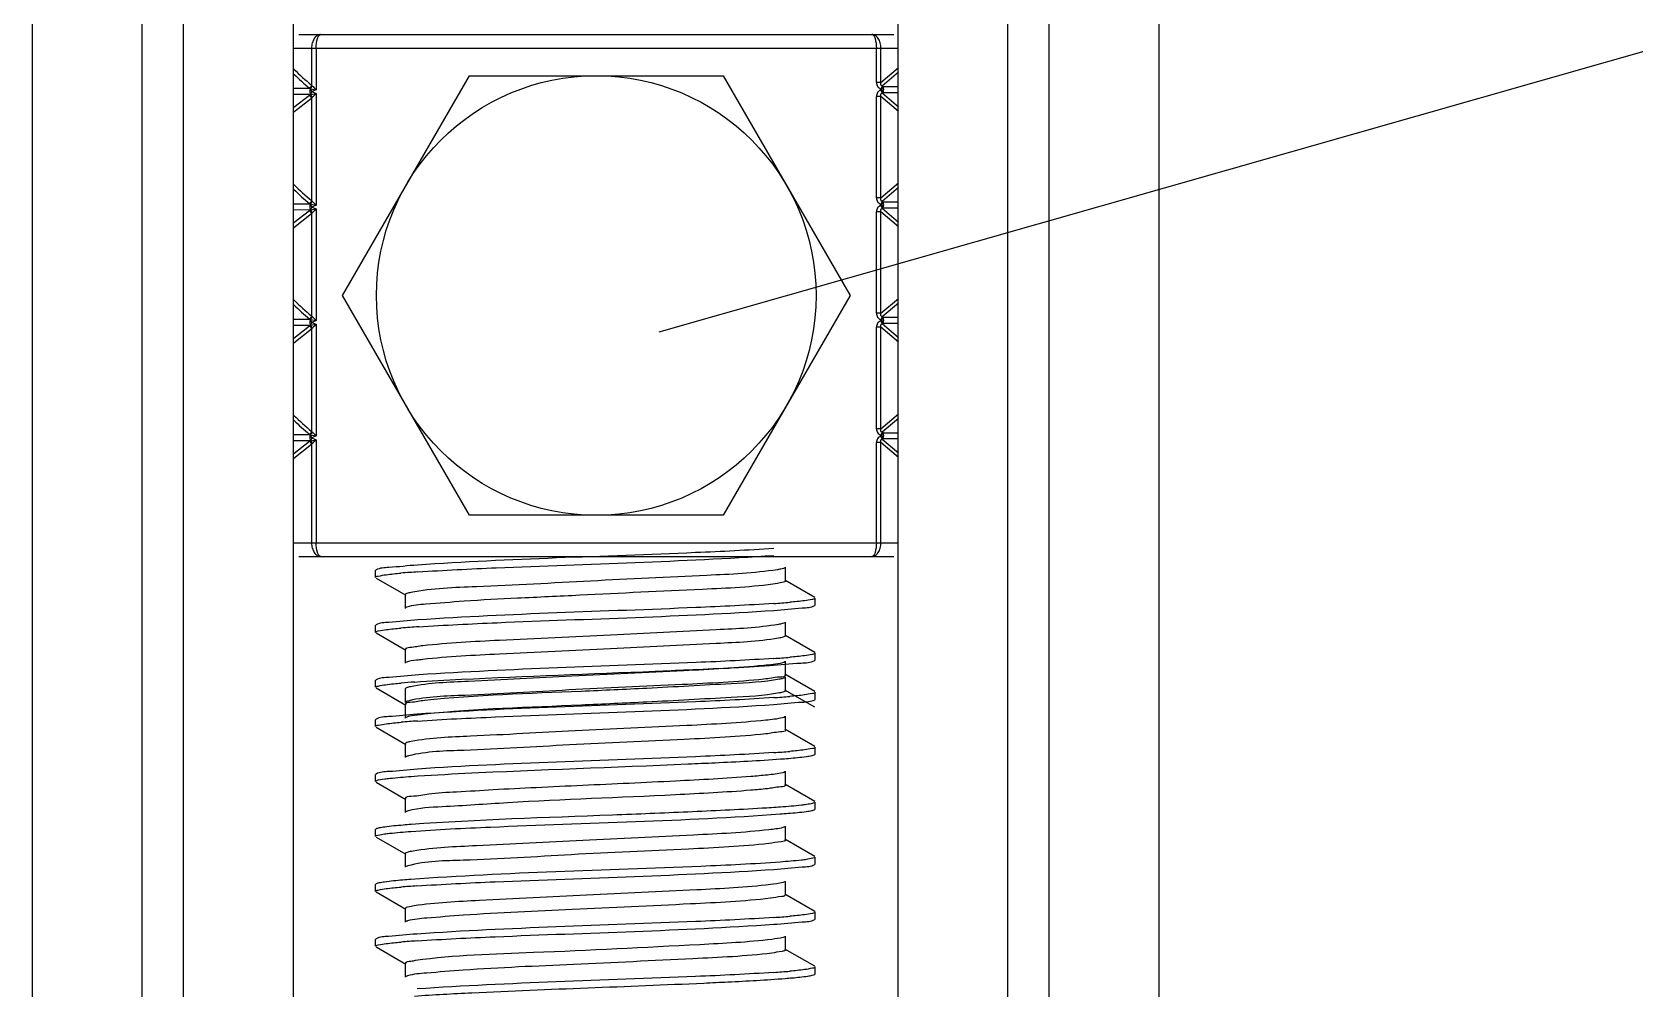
# Model space of a CAD drawing. Extents: x 27938 to 650306, y -92720 to 1524912.
# Drawn here: x 300565 to 301259, y 807472 to 807887 of the extents above; entities that cross this region are included whole.
import ezdxf

# ---------------------------------------------------------------- set-up
doc = ezdxf.new("R2010")
doc.units = 0
doc.header["$LTSCALE"] = 1000
doc.header["$MEASUREMENT"] = 0
doc.styles.get("Standard").update_dxf_attribs({"font": 'gbenor.shx', "bigfont": 'gbcbig.shx'})
doc.dimstyles.get("Standard").update_dxf_attribs({"dimtxt": 0.18, "dimasz": 0.18, "dimexe": 0.18, "dimexo": 0.0625, "dimgap": 0.09, "dimtad": 0, "dimtih": 1, "dimtoh": 1, "dimdec": 4, "dimzin": 0, "dimdsep": 46, "dimtxsty": 'Standard', "dimcen": 0.09, "dimadec": 0, "dimazin": 0, "dimtfac": 1, "dimtdec": 4, "dimtofl": 0, "dimtmove": 0, "dimatfit": 3, "dimfxl": 1, "dimtolj": 1, "dimtzin": 0, "dimarcsym": 0})

msp = doc.modelspace()

# ---------------------------------------------------------------- linework, layer by layer
at = {"linetype": 'Continuous'}
for p, q in [((300564.69, 810344.87), (300564.69, 805603.84)), ((300612.32, 810344.87), (300612.32, 805603.84)), ((300630.18, 810344.87), (300630.18, 805603.84)), ((300677.8, 810344.87), (300677.8, 805603.84)), ((300939.75, 810344.87), (300939.75, 805603.84)), ((300987.37, 810344.87), (300987.37, 805603.84)), ((301005.23, 810344.87), (301005.23, 805603.84)), ((301052.86, 810344.87), (301052.86, 805603.84)), ((300680.27, 807885.53), (300938.04, 807885.53)), ((300678.18, 807879.57), (300940.12, 807879.57)), ((300685.81, 807879.57), (300685.81, 807863.57)), ((300687.79, 807879.57), (300687.79, 807861.61)), ((300930.52, 807864.73), (300930.52, 807879.57)), ((300932.5, 807864.73), (300932.5, 807879.57)), ((300932.5, 807864.73), (300940.12, 807871.2)), ((300685.97, 807863.38), (300685.81, 807863.57)), ((300699.17, 807772.42), (300754.16, 807867.67)), ((300754.16, 807867.67), (300864.15, 807867.67)), ((300864.15, 807867.67), (300919.14, 807772.42)), ((300932.5, 807864.73), (300930.52, 807864.73)), ((300940.12, 807869.18), (300933.05, 807863.18)), ((300685.18, 807862.08), (300678.18, 807862.08)), ((300685.14, 807859.47), (300678.18, 807859.49)), ((300678.18, 807854), (300684.89, 807859.3)), ((300678.18, 807851.96), (300685.81, 807857.99)), ((300685.14, 807859.47), (300685.3, 807859.51)), ((300685.3, 807862.05), (300685.18, 807862.08)), ((300685.3, 807859.51), (300685.34, 807859.53)), ((300685.34, 807862.03), (300687.79, 807861.61)), ((300685.89, 807860.78), (300685.34, 807859.53)), ((300685.34, 807859.53), (300687.79, 807859.95)), ((300685.81, 807857.99), (300685.95, 807858.16)), ((300685.81, 807857.99), (300685.81, 807813.57)), ((300687.79, 807861.61), (300685.89, 807860.78)), ((300685.89, 807860.78), (300687.79, 807859.95)), ((300685.95, 807858.16), (300686.03, 807858.23)), ((300686.05, 807863.31), (300685.97, 807863.38)), ((300686.03, 807858.23), (300686.08, 807858.28)), ((300687.79, 807859.95), (300687.79, 807811.61)), ((300932.5, 807858.7), (300930.52, 807858.7)), ((300930.52, 807814.72), (300930.52, 807858.7)), ((300933.05, 807863.18), (300932.45, 807861.91)), ((300932.87, 807861.72), (300932.45, 807861.91)), ((300932.45, 807861.52), (300932.87, 807861.72)), ((300933.05, 807860.25), (300932.45, 807861.52)), ((300932.5, 807814.72), (300932.5, 807858.7)), ((300940.12, 807852.22), (300932.5, 807858.7)), ((300932.87, 807861.72), (300933.47, 807862.98)), ((300932.87, 807861.72), (300933.46, 807860.45)), ((300933.47, 807862.98), (300933.05, 807863.18)), ((300933.05, 807860.25), (300933.46, 807860.45)), ((300933.05, 807860.25), (300940.12, 807854.24)), ((300933.46, 807860.45), (300940.12, 807860.45)), ((300933.47, 807862.98), (300940.12, 807862.98)), ((300932.5, 807814.72), (300940.12, 807821.2)), ((300940.12, 807819.18), (300933.05, 807813.17)), ((300685.18, 807812.07), (300678.18, 807812.07)), ((300685.14, 807809.46), (300678.18, 807809.48)), ((300678.18, 807803.99), (300684.89, 807809.3)), ((300678.18, 807801.95), (300685.81, 807807.99)), ((300685.14, 807809.46), (300685.3, 807809.5)), ((300685.3, 807812.04), (300685.18, 807812.07)), ((300685.3, 807809.5), (300685.34, 807809.52)), ((300685.34, 807812.03), (300687.79, 807811.61)), ((300685.89, 807810.77), (300685.34, 807809.52)), ((300685.34, 807809.52), (300687.79, 807809.94)), ((300685.97, 807813.37), (300685.81, 807813.57)), ((300685.81, 807807.99), (300685.95, 807808.15)), ((300685.81, 807807.99), (300685.81, 807763.56)), ((300687.79, 807811.61), (300685.89, 807810.77)), ((300685.89, 807810.77), (300687.79, 807809.94)), ((300685.95, 807808.15), (300686.03, 807808.22)), ((300686.05, 807813.31), (300685.97, 807813.37)), ((300686.03, 807808.22), (300686.08, 807808.27)), ((300687.79, 807809.94), (300687.79, 807761.6)), ((300932.5, 807814.72), (300930.52, 807814.72)), ((300932.5, 807808.7), (300930.52, 807808.7)), ((300930.52, 807764.71), (300930.52, 807808.7)), ((300933.05, 807813.17), (300932.45, 807811.91)), ((300932.87, 807811.71), (300932.45, 807811.91)), ((300932.45, 807811.51), (300932.87, 807811.71)), ((300933.05, 807810.25), (300932.45, 807811.51)), ((300932.5, 807764.71), (300932.5, 807808.7)), ((300940.12, 807802.22), (300932.5, 807808.7)), ((300932.87, 807811.71), (300933.47, 807812.97)), ((300932.87, 807811.71), (300933.46, 807810.44)), ((300933.47, 807812.97), (300933.05, 807813.17)), ((300933.05, 807810.25), (300933.46, 807810.44)), ((300933.05, 807810.25), (300940.12, 807804.23)), ((300933.46, 807810.44), (300940.12, 807810.44)), ((300933.47, 807812.97), (300940.12, 807812.97)), ((300754.16, 807677.16), (300699.17, 807772.42)), ((300919.14, 807772.42), (300864.15, 807677.16)), ((300932.5, 807764.71), (300940.12, 807771.19)), ((300940.12, 807769.17), (300933.05, 807763.16)), ((300685.18, 807762.07), (300678.18, 807762.07)), ((300685.14, 807759.46), (300678.18, 807759.48)), ((300678.18, 807753.98), (300684.89, 807759.29)), ((300685.14, 807759.46), (300685.3, 807759.49)), ((300685.3, 807762.04), (300685.18, 807762.07)), ((300685.3, 807759.49), (300685.34, 807759.51)), ((300685.34, 807762.02), (300687.79, 807761.6)), ((300685.89, 807760.77), (300685.34, 807759.51)), ((300685.34, 807759.51), (300687.79, 807759.94)), ((300685.97, 807763.37), (300685.81, 807763.56)), ((300687.79, 807761.6), (300685.89, 807760.77)), ((300685.89, 807760.77), (300687.79, 807759.94)), ((300686.05, 807763.3), (300685.97, 807763.37)), ((300687.79, 807759.94), (300687.79, 807711.59)), ((300932.5, 807764.71), (300930.52, 807764.71)), ((300933.05, 807763.16), (300932.45, 807761.9)), ((300932.87, 807761.7), (300932.45, 807761.9)), ((300932.45, 807761.5), (300932.87, 807761.7)), ((300933.05, 807760.24), (300932.45, 807761.5)), ((300932.87, 807761.7), (300933.47, 807762.96)), ((300932.87, 807761.7), (300933.46, 807760.44)), ((300933.47, 807762.96), (300933.05, 807763.16)), ((300933.05, 807760.24), (300933.46, 807760.44)), ((300933.05, 807760.24), (300940.12, 807754.23)), ((300933.46, 807760.44), (300940.12, 807760.44)), ((300933.47, 807762.96), (300940.12, 807762.96)), ((300678.18, 807751.95), (300685.81, 807757.98)), ((300685.81, 807757.98), (300685.95, 807758.15)), ((300685.81, 807757.98), (300685.81, 807713.55)), ((300685.95, 807758.15), (300686.03, 807758.22)), ((300686.03, 807758.22), (300686.08, 807758.26)), ((300932.5, 807758.69), (300930.52, 807758.69)), ((300930.52, 807714.71), (300930.52, 807758.69)), ((300932.5, 807714.71), (300932.5, 807758.69)), ((300940.12, 807752.21), (300932.5, 807758.69)), ((300932.5, 807714.71), (300940.12, 807721.18)), ((300940.12, 807719.16), (300933.05, 807713.16)), ((300685.18, 807712.06), (300678.18, 807712.06)), ((300685.3, 807712.03), (300685.18, 807712.06)), ((300685.34, 807712.01), (300687.79, 807711.59)), ((300685.89, 807710.76), (300685.34, 807709.51)), ((300685.97, 807713.36), (300685.81, 807713.55)), ((300687.79, 807711.59), (300685.89, 807710.76)), ((300685.89, 807710.76), (300687.79, 807709.93)), ((300686.05, 807713.29), (300685.97, 807713.36)), ((300932.5, 807714.71), (300930.52, 807714.71)), ((300933.05, 807713.16), (300932.45, 807711.89)), ((300932.87, 807711.69), (300932.45, 807711.89)), ((300932.45, 807711.5), (300932.87, 807711.69)), ((300933.05, 807710.23), (300932.45, 807711.5)), ((300932.87, 807711.69), (300933.47, 807712.96)), ((300932.87, 807711.69), (300933.46, 807710.43)), ((300933.47, 807712.96), (300933.05, 807713.16)), ((300933.47, 807712.96), (300940.12, 807712.96)), ((300685.14, 807709.45), (300678.18, 807709.47)), ((300678.18, 807703.98), (300684.89, 807709.28)), ((300678.18, 807701.94), (300685.81, 807707.97)), ((300685.14, 807709.45), (300685.3, 807709.49)), ((300685.3, 807709.49), (300685.34, 807709.51)), ((300685.34, 807709.51), (300687.79, 807709.93)), ((300685.81, 807707.97), (300685.95, 807708.14)), ((300685.81, 807707.97), (300685.81, 807665.26)), ((300685.95, 807708.14), (300686.03, 807708.21)), ((300686.03, 807708.21), (300686.08, 807708.25)), ((300687.79, 807709.93), (300687.79, 807665.26)), ((300932.5, 807708.68), (300930.52, 807708.68)), ((300930.52, 807665.26), (300930.52, 807708.68)), ((300932.5, 807665.26), (300932.5, 807708.68)), ((300940.12, 807702.2), (300932.5, 807708.68)), ((300933.05, 807710.23), (300933.46, 807710.43)), ((300933.05, 807710.23), (300940.12, 807704.22)), ((300933.46, 807710.43), (300940.12, 807710.43)), ((300864.15, 807677.16), (300754.16, 807677.16)), ((300678.18, 807665.26), (300940.12, 807665.26)), ((300680.27, 807659.3), (300938.04, 807659.3)), ((300713.75, 807653.49), (300713.52, 807653.22)), ((300713.52, 807650.25), (300713.52, 807653.22)), ((300713.52, 807650.25), (300713.52, 807653.22)), ((300713.75, 807649.99), (300726.67, 807642.51)), ((300903.8, 807641.58), (300890.88, 807649.06)), ((300891.14, 807648.76), (300891.14, 807654.71)), ((300726.41, 807642.81), (300726.41, 807636.85)), ((300904.03, 807638.34), (300904.03, 807641.32)), ((300904.03, 807638.34), (300904.03, 807641.32)), ((300727.09, 807637.34), (300726.67, 807637.15)), ((300903.8, 807638.08), (300904.03, 807638.34)), ((300713.75, 807629.67), (300713.52, 807629.41)), ((300713.52, 807626.44), (300713.52, 807629.41)), ((300713.52, 807626.44), (300713.52, 807629.41)), ((300891.14, 807624.95), (300891.14, 807630.9)), ((300713.75, 807626.17), (300726.67, 807618.69)), ((300903.8, 807617.77), (300890.88, 807625.25)), ((300726.41, 807618.99), (300726.41, 807613.04)), ((300891.14, 807607.95), (300891.14, 807613.91)), ((300903.8, 807614.27), (300904.03, 807614.53)), ((300904.03, 807614.53), (300904.03, 807617.51)), ((300904.03, 807614.53), (300904.03, 807617.51)), ((300903.8, 807600.77), (300890.88, 807608.25)), ((300891.14, 807601.13), (300891.14, 807607.09)), ((300713.75, 807605.86), (300713.52, 807605.6)), ((300713.52, 807602.62), (300713.52, 807605.6)), ((300713.52, 807602.62), (300713.52, 807605.6)), ((300713.75, 807602.36), (300726.67, 807594.88)), ((300726.41, 807602), (300726.41, 807596.05)), ((300903.8, 807593.95), (300890.88, 807601.44)), ((300904.03, 807597.53), (300904.03, 807600.51)), ((300904.03, 807597.53), (300904.03, 807600.51)), ((300726.41, 807595.18), (300726.41, 807589.23)), ((300903.8, 807597.27), (300904.03, 807597.53)), ((300713.75, 807588.87), (300713.52, 807588.6)), ((300713.52, 807585.63), (300713.52, 807588.6)), ((300713.52, 807585.63), (300713.52, 807588.6)), ((300891.14, 807584.14), (300891.14, 807590.09)), ((300713.75, 807585.37), (300726.67, 807577.89)), ((300903.8, 807576.96), (300890.88, 807584.44)), ((300726.41, 807578.19), (300726.41, 807572.23)), ((300903.8, 807573.46), (300904.03, 807573.72)), ((300904.03, 807573.72), (300904.03, 807576.7)), ((300904.03, 807573.72), (300904.03, 807576.7)), ((300713.75, 807565.05), (300713.52, 807564.79)), ((300891.14, 807560.33), (300891.14, 807566.28)), ((300713.52, 807561.82), (300713.52, 807564.79)), ((300713.52, 807561.82), (300713.52, 807564.79)), ((300713.75, 807561.55), (300726.67, 807554.07)), ((300903.8, 807553.15), (300890.88, 807560.63)), ((300726.41, 807554.37), (300726.41, 807548.42)), ((300904.03, 807549.91), (300904.03, 807552.89)), ((300904.03, 807549.91), (300904.03, 807552.89)), ((300903.8, 807549.65), (300904.03, 807549.91)), ((300713.75, 807541.24), (300713.52, 807540.98)), ((300713.52, 807538), (300713.52, 807540.98)), ((300713.52, 807538), (300713.52, 807540.98)), ((300713.75, 807537.74), (300726.67, 807530.26)), ((300891.14, 807536.51), (300891.14, 807542.47)), ((300726.41, 807530.56), (300726.41, 807524.61)), ((300903.8, 807529.33), (300890.88, 807536.82)), ((300903.8, 807525.84), (300904.03, 807526.1)), ((300904.03, 807526.1), (300904.03, 807529.07)), ((300904.03, 807526.1), (300904.03, 807529.07)), ((300713.75, 807517.43), (300713.52, 807517.17)), ((300713.52, 807514.19), (300713.52, 807517.17)), ((300713.52, 807514.19), (300713.52, 807517.17)), ((300891.14, 807512.7), (300891.14, 807518.65)), ((300713.75, 807513.93), (300726.67, 807506.45)), ((300903.8, 807505.52), (300890.88, 807513)), ((300726.41, 807506.75), (300726.41, 807500.8)), ((300904.03, 807502.28), (300904.03, 807505.26)), ((300904.03, 807502.28), (300904.03, 807505.26)), ((300903.8, 807502.02), (300904.03, 807502.28)), ((300713.75, 807493.61), (300713.52, 807493.35)), ((300713.52, 807490.38), (300713.52, 807493.35)), ((300713.52, 807490.38), (300713.52, 807493.35)), ((300713.75, 807490.12), (300726.67, 807482.63)), ((300903.8, 807481.71), (300890.88, 807489.19)), ((300891.14, 807488.89), (300891.14, 807494.84)), ((300726.41, 807482.94), (300726.41, 807476.98)), ((300903.8, 807478.21), (300904.03, 807478.47)), ((300904.03, 807478.47), (300904.03, 807481.45)), ((300904.03, 807478.47), (300904.03, 807481.45))]:
    msp.add_line(p, q, dxfattribs=at)
msp.add_circle((300809.15, 807772.42), 95.25, dxfattribs=at)
for centre, radius, start, end in [((300751.74, 807944.02), 104.01, 224.9882, 230.66338), ((300752.23, 807943.06), 105.17, 225.24107, 230.18722), ((300686.08, 807863.7), 1.85, 230.22372, 240.95845), ((300686.05, 807857.84), 1.86, 119.14418, 128.30251), ((300751.74, 807894.01), 104.01, 224.9882, 230.66338), ((300752.23, 807893.05), 105.17, 225.24107, 230.18722), ((300686.08, 807813.69), 1.85, 230.22372, 240.95845), ((300686.05, 807807.83), 1.86, 119.14418, 128.30251), ((300751.74, 807844.01), 104.01, 224.9882, 230.66338), ((300752.23, 807843.05), 105.17, 225.24107, 230.18722), ((300686.08, 807763.69), 1.85, 230.22372, 240.95845), ((300686.05, 807757.83), 1.86, 119.14418, 128.30251), ((300751.74, 807794), 104.01, 224.9882, 230.66338), ((300752.23, 807793.04), 105.17, 225.24107, 230.18722), ((300686.08, 807713.68), 1.85, 230.22372, 240.95845), ((300686.05, 807707.82), 1.86, 119.14418, 128.30251), ((300759.38, 807237.71), 415.84, 93.78755, 94.80606), ((300858.64, 808048), 409.97, 273.82962, 274.80327), ((300759.78, 807208.76), 420.99, 93.75446, 94.80552), ((300858.72, 808023.23), 409.01, 273.83594, 274.80348), ((300757.51, 807213.4), 392.45, 93.95059, 94.80365), ((300858.68, 808006.69), 409.46, 273.83293, 274.80334), ((300759.05, 807177.24), 411.68, 93.81554, 94.80574), ((300858.64, 807983.49), 410.07, 273.8289, 274.80326), ((300758.75, 807109.49), 407.98, 93.84275, 94.80373), ((300858.79, 807910.1), 408.12, 273.8419, 274.80351), ((300758.84, 807084.54), 409.12, 93.83368, 94.80489), ((300858.69, 807887.6), 409.43, 273.83314, 274.80335)]:
    msp.add_arc(centre, radius, start, end, dxfattribs=at)
for points, knots in [([(300689.7, 807885.53), (300689.2, 807885.53), (300688.08, 807885.16), (300686.83, 807883.8), (300686, 807881.85), (300685.81, 807880.36), (300685.81, 807879.57)], [0, 0, 0, 0, 0.195972, 0.42512, 0.697797, 1, 1, 1, 1]), ([(300687.79, 807879.57), (300687.79, 807881.01), (300688, 807882.95), (300688.77, 807884.97), (300689.42, 807885.53), (300689.7, 807885.53)], [0, 0, 0, 0, 0.657525, 0.871922, 1, 1, 1, 1]), ([(300928.6, 807885.53), (300928.88, 807885.53), (300929.54, 807884.97), (300930.3, 807882.95), (300930.52, 807881.01), (300930.52, 807879.57)], [0, 0, 0, 0, 0.128078, 0.342475, 1, 1, 1, 1]), ([(300932.5, 807879.57), (300932.5, 807880.36), (300932.31, 807881.85), (300931.48, 807883.8), (300930.22, 807885.16), (300929.11, 807885.53), (300928.6, 807885.53)], [0, 0, 0, 0, 0.302203, 0.57488, 0.804028, 1, 1, 1, 1]), ([(300930.52, 807864.73), (300930.52, 807864.13), (300930.92, 807862.92), (300931.91, 807862.17), (300932.45, 807861.91)], [0, 0, 0, 0, 0.499355, 1, 1, 1, 1]), ([(300933.05, 807863.18), (300932.76, 807863.26), (300932.29, 807863.82), (300932.43, 807864.44), (300932.5, 807864.73)], [0, 0, 0, 0, 0.502447, 1, 1, 1, 1]), ([(300685.32, 807862.07), (300685.23, 807861.89), (300684.96, 807861.06), (300685.01, 807860.11), (300685.3, 807859.51)], [0, 0, 0, 0, 0.236634, 1, 1, 1, 1]), ([(300685.89, 807860.78), (300685.83, 807860.9), (300685.65, 807861.34), (300685.42, 807861.75), (300685.32, 807862.07)], [0, 0, 0, 0, 0.285481, 1, 1, 1, 1]), ([(300686.05, 807863.31), (300686.19, 807863.19), (300686.78, 807862.64), (300687.35, 807862.06), (300687.79, 807861.61)], [0, 0, 0, 0, 0.225254, 1, 1, 1, 1]), ([(300686.08, 807858.28), (300686.21, 807858.4), (300686.8, 807858.94), (300687.36, 807859.51), (300687.79, 807859.95)], [0, 0, 0, 0, 0.226794, 1, 1, 1, 1]), ([(300932.45, 807861.52), (300931.91, 807861.26), (300930.92, 807860.51), (300930.52, 807859.3), (300930.52, 807858.7)], [0, 0, 0, 0, 0.500643, 1, 1, 1, 1]), ([(300932.5, 807858.7), (300932.43, 807858.99), (300932.29, 807859.6), (300932.76, 807860.17), (300933.05, 807860.25)], [0, 0, 0, 0, 0.49632, 1, 1, 1, 1]), ([(300933.46, 807860.45), (300933.65, 807860.84), (300933.78, 807861.72), (300933.65, 807862.59), (300933.47, 807862.98)], [0, 0, 0, 0, 0.500048, 1, 1, 1, 1]), ([(300685.32, 807812.07), (300685.23, 807811.88), (300684.96, 807811.05), (300685.01, 807810.1), (300685.3, 807809.5)], [0, 0, 0, 0, 0.236634, 1, 1, 1, 1]), ([(300685.89, 807810.77), (300685.83, 807810.9), (300685.65, 807811.33), (300685.42, 807811.74), (300685.32, 807812.07)], [0, 0, 0, 0, 0.285481, 1, 1, 1, 1]), ([(300686.05, 807813.31), (300686.19, 807813.18), (300686.78, 807812.63), (300687.35, 807812.05), (300687.79, 807811.61)], [0, 0, 0, 0, 0.225254, 1, 1, 1, 1]), ([(300686.08, 807808.27), (300686.21, 807808.39), (300686.8, 807808.94), (300687.36, 807809.5), (300687.79, 807809.94)], [0, 0, 0, 0, 0.226794, 1, 1, 1, 1]), ([(300930.52, 807814.72), (300930.52, 807814.13), (300930.92, 807812.91), (300931.91, 807812.16), (300932.45, 807811.91)], [0, 0, 0, 0, 0.499355, 1, 1, 1, 1]), ([(300932.45, 807811.51), (300931.91, 807811.26), (300930.92, 807810.5), (300930.52, 807809.29), (300930.52, 807808.7)], [0, 0, 0, 0, 0.500643, 1, 1, 1, 1]), ([(300933.05, 807813.17), (300932.76, 807813.26), (300932.29, 807813.82), (300932.43, 807814.43), (300932.5, 807814.72)], [0, 0, 0, 0, 0.502447, 1, 1, 1, 1]), ([(300932.5, 807808.7), (300932.43, 807808.98), (300932.29, 807809.6), (300932.76, 807810.16), (300933.05, 807810.25)], [0, 0, 0, 0, 0.49632, 1, 1, 1, 1]), ([(300933.46, 807810.44), (300933.65, 807810.83), (300933.78, 807811.71), (300933.65, 807812.58), (300933.47, 807812.97)], [0, 0, 0, 0, 0.500048, 1, 1, 1, 1]), ([(300685.32, 807762.06), (300685.23, 807761.87), (300684.96, 807761.05), (300685.01, 807760.09), (300685.3, 807759.49)], [0, 0, 0, 0, 0.236634, 1, 1, 1, 1]), ([(300685.89, 807760.77), (300685.83, 807760.89), (300685.65, 807761.32), (300685.42, 807761.74), (300685.32, 807762.06)], [0, 0, 0, 0, 0.285481, 1, 1, 1, 1]), ([(300686.05, 807763.3), (300686.19, 807763.18), (300686.78, 807762.62), (300687.35, 807762.05), (300687.79, 807761.6)], [0, 0, 0, 0, 0.225254, 1, 1, 1, 1]), ([(300686.08, 807758.26), (300686.21, 807758.38), (300686.8, 807758.93), (300687.36, 807759.5), (300687.79, 807759.94)], [0, 0, 0, 0, 0.226794, 1, 1, 1, 1]), ([(300930.52, 807764.71), (300930.52, 807764.12), (300930.92, 807762.91), (300931.91, 807762.15), (300932.45, 807761.9)], [0, 0, 0, 0, 0.499355, 1, 1, 1, 1]), ([(300932.45, 807761.5), (300931.91, 807761.25), (300930.92, 807760.5), (300930.52, 807759.28), (300930.52, 807758.69)], [0, 0, 0, 0, 0.500643, 1, 1, 1, 1]), ([(300933.05, 807763.16), (300932.76, 807763.25), (300932.29, 807763.81), (300932.43, 807764.42), (300932.5, 807764.71)], [0, 0, 0, 0, 0.502447, 1, 1, 1, 1]), ([(300932.5, 807758.69), (300932.43, 807758.98), (300932.29, 807759.59), (300932.76, 807760.15), (300933.05, 807760.24)], [0, 0, 0, 0, 0.49632, 1, 1, 1, 1]), ([(300933.46, 807760.44), (300933.65, 807760.83), (300933.78, 807761.7), (300933.65, 807762.58), (300933.47, 807762.96)], [0, 0, 0, 0, 0.500048, 1, 1, 1, 1]), ([(300685.32, 807712.05), (300685.23, 807711.87), (300684.96, 807711.04), (300685.01, 807710.08), (300685.3, 807709.49)], [0, 0, 0, 0, 0.236634, 1, 1, 1, 1]), ([(300685.89, 807710.76), (300685.83, 807710.88), (300685.65, 807711.31), (300685.42, 807711.73), (300685.32, 807712.05)], [0, 0, 0, 0, 0.285481, 1, 1, 1, 1]), ([(300686.05, 807713.29), (300686.19, 807713.17), (300686.78, 807712.61), (300687.35, 807712.04), (300687.79, 807711.59)], [0, 0, 0, 0, 0.225254, 1, 1, 1, 1]), ([(300930.52, 807714.71), (300930.52, 807714.11), (300930.92, 807712.9), (300931.91, 807712.15), (300932.45, 807711.89)], [0, 0, 0, 0, 0.499355, 1, 1, 1, 1]), ([(300932.45, 807711.5), (300931.91, 807711.24), (300930.92, 807710.49), (300930.52, 807709.27), (300930.52, 807708.68)], [0, 0, 0, 0, 0.500643, 1, 1, 1, 1]), ([(300933.05, 807713.16), (300932.76, 807713.24), (300932.29, 807713.8), (300932.43, 807714.42), (300932.5, 807714.71)], [0, 0, 0, 0, 0.502447, 1, 1, 1, 1]), ([(300933.46, 807710.43), (300933.65, 807710.82), (300933.78, 807711.69), (300933.65, 807712.57), (300933.47, 807712.96)], [0, 0, 0, 0, 0.500048, 1, 1, 1, 1]), ([(300686.08, 807708.25), (300686.21, 807708.38), (300686.8, 807708.92), (300687.36, 807709.49), (300687.79, 807709.93)], [0, 0, 0, 0, 0.226794, 1, 1, 1, 1]), ([(300932.5, 807708.68), (300932.43, 807708.97), (300932.29, 807709.58), (300932.76, 807710.15), (300933.05, 807710.23)], [0, 0, 0, 0, 0.49632, 1, 1, 1, 1]), ([(300685.81, 807665.26), (300685.81, 807664.48), (300686, 807662.98), (300686.83, 807661.03), (300688.08, 807659.67), (300689.2, 807659.31), (300689.7, 807659.3)], [0, 0, 0, 0, 0.302203, 0.57488, 0.804028, 1, 1, 1, 1]), ([(300689.7, 807659.3), (300689.42, 807659.31), (300688.77, 807659.86), (300688, 807661.88), (300687.79, 807663.82), (300687.79, 807665.26)], [0, 0, 0, 0, 0.128078, 0.342475, 1, 1, 1, 1]), ([(300886.02, 807662.76), (300874.76, 807662), (300823.31, 807659.52), (300771.79, 807658.32), (300731.66, 807655.6)], [0, 0, 0, 0, 0.219101, 1, 1, 1, 1]), ([(300930.52, 807665.26), (300930.52, 807663.82), (300930.3, 807661.88), (300929.54, 807659.86), (300928.88, 807659.31), (300928.6, 807659.3)], [0, 0, 0, 0, 0.657525, 0.871922, 1, 1, 1, 1]), ([(300928.6, 807659.3), (300929.11, 807659.31), (300930.22, 807659.67), (300931.48, 807661.03), (300932.31, 807662.98), (300932.5, 807664.48), (300932.5, 807665.26)], [0, 0, 0, 0, 0.195972, 0.42512, 0.697797, 1, 1, 1, 1]), ([(300731.66, 807655.6), (300727.52, 807655.32), (300721.7, 807654.52), (300715.37, 807654.41), (300713.75, 807653.49)], [0, 0, 0, 0, 0.690488, 1, 1, 1, 1]), ([(300731.91, 807652.64), (300743.2, 807653.4), (300794.58, 807655.87), (300846.01, 807657.07), (300886.03, 807659.79)], [0, 0, 0, 0, 0.220145, 1, 1, 1, 1]), ([(300713.52, 807650.25), (300713.52, 807650.68), (300715.82, 807650.97), (300716.98, 807651.28), (300718.14, 807651.43)], [0, 0, 0, 0, 0.271407, 1, 1, 1, 1]), ([(300887.62, 807653.6), (300877.53, 807651.99), (300850.45, 807650.91), (300806.99, 807648.73), (300764.31, 807646.34), (300738.17, 807645.51), (300728.84, 807643.73)], [0, 0, 0, 0, 0.192752, 0.509476, 0.820909, 1, 1, 1, 1]), ([(300890.87, 807654.41), (300890.52, 807654.21), (300889.41, 807653.92), (300888.32, 807653.71), (300887.62, 807653.6)], [0, 0, 0, 0, 0.367273, 1, 1, 1, 1]), ([(300891.14, 807648.76), (300891.13, 807648.41), (300889.46, 807648.02), (300888.51, 807647.79), (300887.62, 807647.65)], [0, 0, 0, 0, 0.280154, 1, 1, 1, 1]), ([(300728.84, 807643.73), (300728.23, 807643.61), (300727.53, 807643.45), (300726.41, 807643.06), (300726.41, 807642.81)], [0, 0, 0, 0, 0.71086, 1, 1, 1, 1]), ([(300887.62, 807647.65), (300876.89, 807645.94), (300848.22, 807644.89), (300810.7, 807642.88), (300776.29, 807641.27), (300753.99, 807640.21), (300738.13, 807638.76), (300729.69, 807638.27), (300727.09, 807637.34)], [0, 0, 0, 0, 0.202669, 0.533226, 0.70113, 0.845024, 0.948509, 1, 1, 1, 1]), ([(300904.03, 807641.32), (300904.03, 807640.88), (300901.74, 807640.6), (300900.58, 807640.28), (300899.42, 807640.14)], [0, 0, 0, 0, 0.271495, 1, 1, 1, 1]), ([(300886.03, 807638.95), (300874.8, 807638.19), (300823.42, 807635.71), (300771.99, 807634.51), (300731.91, 807631.81)], [0, 0, 0, 0, 0.21884, 1, 1, 1, 1]), ([(300732.22, 807628.85), (300743.53, 807629.61), (300794.82, 807632.07), (300846.17, 807633.26), (300886.08, 807635.98)], [0, 0, 0, 0, 0.220917, 1, 1, 1, 1]), ([(300886.08, 807635.98), (300890.18, 807636.26), (300895.93, 807637.05), (300902.2, 807637.16), (300903.8, 807638.08)], [0, 0, 0, 0, 0.690253, 1, 1, 1, 1]), ([(300713.52, 807626.44), (300713.52, 807626.88), (300715.86, 807627.16), (300717.03, 807627.48), (300718.21, 807627.63)], [0, 0, 0, 0, 0.271179, 1, 1, 1, 1]), ([(300731.91, 807631.81), (300727.7, 807631.52), (300721.81, 807630.71), (300715.39, 807630.61), (300713.75, 807629.67)], [0, 0, 0, 0, 0.690736, 1, 1, 1, 1]), ([(300888.09, 807629.87), (300879.19, 807628.35), (300854.83, 807627.34), (300814.58, 807625.14), (300772.18, 807623.22), (300745.04, 807621.84), (300734.01, 807620.63)], [0, 0, 0, 0, 0.175288, 0.472203, 0.784406, 1, 1, 1, 1]), ([(300890.87, 807630.6), (300890.56, 807630.42), (300889.62, 807630.15), (300888.68, 807629.97), (300888.09, 807629.87)], [0, 0, 0, 0, 0.373528, 1, 1, 1, 1]), ([(300734.01, 807620.63), (300732.11, 807620.43), (300730.29, 807619.87), (300726.41, 807619.69), (300726.41, 807618.99)], [0, 0, 0, 0, 0.732764, 1, 1, 1, 1]), ([(300888.09, 807623.91), (300879.19, 807622.39), (300854.83, 807621.39), (300814.58, 807619.18), (300772.18, 807617.26), (300745.04, 807615.89), (300734.01, 807614.68)], [0, 0, 0, 0, 0.175288, 0.472203, 0.784406, 1, 1, 1, 1]), ([(300891.14, 807624.95), (300891.13, 807624.64), (300889.7, 807624.24), (300888.85, 807624.04), (300888.09, 807623.91)], [0, 0, 0, 0, 0.283524, 1, 1, 1, 1]), ([(300734.01, 807614.68), (300733.09, 807614.58), (300730.66, 807614.21), (300728.03, 807614.13), (300726.67, 807613.34)], [0, 0, 0, 0, 0.371684, 1, 1, 1, 1]), ([(300886.08, 807615.14), (300874.89, 807614.38), (300823.61, 807611.91), (300772.26, 807610.69), (300732.22, 807608.01)], [0, 0, 0, 0, 0.218398, 1, 1, 1, 1]), ([(300890.88, 807613.6), (300890.55, 807613.42), (300887.54, 807612.61), (300884.5, 807612.35), (300881.82, 807612.09)], [0, 0, 0, 0, 0.122947, 1, 1, 1, 1]), ([(300884.19, 807612.04), (300888.74, 807612.33), (300895.09, 807613.22), (300902.04, 807613.26), (300903.8, 807614.27)], [0, 0, 0, 0, 0.692027, 1, 1, 1, 1]), ([(300904.03, 807617.51), (300904.03, 807617.07), (300901.74, 807616.79), (300900.59, 807616.47), (300899.44, 807616.32)], [0, 0, 0, 0, 0.27155, 1, 1, 1, 1]), ([(300732.22, 807608.01), (300727.94, 807607.73), (300721.95, 807606.9), (300715.41, 807606.81), (300713.75, 807605.86)], [0, 0, 0, 0, 0.691038, 1, 1, 1, 1]), ([(300881.82, 807612.09), (300870.26, 807610.93), (300842.5, 807609.51), (300799.79, 807607.67), (300760.39, 807605.33), (300736.89, 807604.53), (300728.63, 807602.88)], [0, 0, 0, 0, 0.227021, 0.543037, 0.835394, 1, 1, 1, 1]), ([(300730.48, 807604.92), (300737.22, 807605.39), (300771.9, 807607.26), (300806.61, 807608.46), (300834.55, 807609.61)], [0, 0, 0, 0, 0.194747, 1, 1, 1, 1]), ([(300834.55, 807609.61), (300839.3, 807609.81), (300855.85, 807610.52), (300872.4, 807611.27), (300884.19, 807612.04)], [0, 0, 0, 0, 0.286991, 1, 1, 1, 1]), ([(300891.13, 807607.95), (300891.14, 807607.11), (300886.33, 807607.07), (300884.15, 807606.36), (300881.82, 807606.13)], [0, 0, 0, 0, 0.265303, 1, 1, 1, 1]), ([(300890.87, 807606.79), (300890.6, 807606.63), (300889.81, 807606.39), (300889.01, 807606.22), (300888.52, 807606.13)], [0, 0, 0, 0, 0.380472, 1, 1, 1, 1]), ([(300713.52, 807602.62), (300713.52, 807603.03), (300715.66, 807603.33), (300716.76, 807603.62), (300717.85, 807603.77)], [0, 0, 0, 0, 0.272497, 1, 1, 1, 1]), ([(300728.63, 807602.88), (300728.07, 807602.77), (300727.42, 807602.62), (300726.42, 807602.24), (300726.42, 807602)], [0, 0, 0, 0, 0.707546, 1, 1, 1, 1]), ([(300881.82, 807606.13), (300870.05, 807604.96), (300841.83, 807603.52), (300798.57, 807601.72), (300759.23, 807599.17), (300735.92, 807598.64), (300728.03, 807596.8)], [0, 0, 0, 0, 0.230195, 0.549984, 0.842214, 1, 1, 1, 1]), ([(300831.06, 807602.17), (300821.6, 807601.72), (300789.49, 807600.15), (300757.29, 807599.27), (300734.72, 807596.9)], [0, 0, 0, 0, 0.294359, 1, 1, 1, 1]), ([(300888.52, 807606.13), (300881.64, 807604.86), (300862.38, 807603.93), (300843.25, 807602.76), (300831.06, 807602.17)], [0, 0, 0, 0, 0.364269, 1, 1, 1, 1]), ([(300888.52, 807600.18), (300881.64, 807598.91), (300862.38, 807597.98), (300843.25, 807596.8), (300831.06, 807596.22)], [0, 0, 0, 0, 0.364269, 1, 1, 1, 1]), ([(300891.14, 807601.13), (300891.13, 807600.86), (300889.93, 807600.47), (300889.18, 807600.3), (300888.52, 807600.18)], [0, 0, 0, 0, 0.287487, 1, 1, 1, 1]), ([(300904.03, 807600.51), (300904.03, 807600.08), (300901.74, 807599.79), (300900.58, 807599.48), (300899.43, 807599.33)], [0, 0, 0, 0, 0.271522, 1, 1, 1, 1]), ([(300734.72, 807596.9), (300732.64, 807596.68), (300730.68, 807596.06), (300726.41, 807595.94), (300726.42, 807595.18)], [0, 0, 0, 0, 0.733679, 1, 1, 1, 1]), ([(300728.03, 807596.8), (300727.75, 807596.73), (300727.29, 807596.61), (300726.84, 807596.44), (300726.68, 807596.35)], [0, 0, 0, 0, 0.595252, 1, 1, 1, 1]), ([(300886.06, 807598.15), (300874.78, 807597.38), (300823.25, 807594.9), (300771.67, 807593.71), (300731.49, 807590.97)], [0, 0, 0, 0, 0.219186, 1, 1, 1, 1]), ([(300731.65, 807588.01), (300742.93, 807588.77), (300794.39, 807591.25), (300845.91, 807592.44), (300886.02, 807595.17)], [0, 0, 0, 0, 0.219537, 1, 1, 1, 1]), ([(300831.06, 807596.22), (300821.6, 807595.77), (300789.49, 807594.19), (300757.29, 807593.32), (300734.72, 807590.94)], [0, 0, 0, 0, 0.294359, 1, 1, 1, 1]), ([(300886.02, 807595.17), (300890.13, 807595.45), (300895.9, 807596.24), (300902.19, 807596.35), (300903.8, 807597.27)], [0, 0, 0, 0, 0.690318, 1, 1, 1, 1]), ([(300713.52, 807585.63), (300713.52, 807586.06), (300715.8, 807586.35), (300716.95, 807586.66), (300718.1, 807586.81)], [0, 0, 0, 0, 0.271566, 1, 1, 1, 1]), ([(300731.49, 807590.97), (300727.39, 807590.69), (300721.63, 807589.89), (300715.35, 807589.79), (300713.75, 807588.87)], [0, 0, 0, 0, 0.690304, 1, 1, 1, 1]), ([(300734.72, 807590.94), (300733.71, 807590.84), (300731.04, 807590.44), (300728.15, 807590.39), (300726.67, 807589.53)], [0, 0, 0, 0, 0.373733, 1, 1, 1, 1]), ([(300882.57, 807588.35), (300871.21, 807587.17), (300843.65, 807585.77), (300801, 807583.89), (300761.22, 807581.6), (300737.38, 807580.72), (300728.89, 807579.12)], [0, 0, 0, 0, 0.22252, 0.537346, 0.83163, 1, 1, 1, 1]), ([(300890.88, 807589.79), (300890.57, 807589.61), (300887.82, 807588.85), (300885.02, 807588.6), (300882.57, 807588.35)], [0, 0, 0, 0, 0.125114, 1, 1, 1, 1]), ([(300728.89, 807579.12), (300728.26, 807579), (300727.55, 807578.84), (300726.42, 807578.45), (300726.42, 807578.19)], [0, 0, 0, 0, 0.710787, 1, 1, 1, 1]), ([(300882.57, 807582.4), (300870.85, 807581.18), (300842.47, 807579.74), (300798.85, 807577.95), (300759.19, 807575.27), (300735.66, 807574.9), (300727.82, 807572.94)], [0, 0, 0, 0, 0.22805, 0.549566, 0.843677, 1, 1, 1, 1]), ([(300891.13, 807584.14), (300891.14, 807583.36), (300886.73, 807583.26), (300884.71, 807582.62), (300882.57, 807582.4)], [0, 0, 0, 0, 0.266019, 1, 1, 1, 1]), ([(300727.82, 807572.94), (300727.59, 807572.88), (300727.2, 807572.77), (300726.82, 807572.62), (300726.68, 807572.54)], [0, 0, 0, 0, 0.587983, 1, 1, 1, 1]), ([(300886.02, 807574.33), (300874.76, 807573.56), (300823.3, 807571.09), (300771.78, 807569.89), (300731.65, 807567.17)], [0, 0, 0, 0, 0.219112, 1, 1, 1, 1]), ([(300889.05, 807571.57), (300890.2, 807571.65), (300893.92, 807571.95), (300897.65, 807572.28), (300900.21, 807572.65)], [0, 0, 0, 0, 0.307477, 1, 1, 1, 1]), ([(300904.03, 807576.7), (300904.03, 807576.26), (300901.74, 807575.98), (300900.58, 807575.67), (300899.42, 807575.52)], [0, 0, 0, 0, 0.27149, 1, 1, 1, 1]), ([(300900.21, 807572.65), (300900.99, 807572.76), (300902.19, 807572.97), (300903.42, 807573.24), (300903.8, 807573.46)], [0, 0, 0, 0, 0.642632, 1, 1, 1, 1]), ([(300731.65, 807567.17), (300727.51, 807566.89), (300721.7, 807566.08), (300715.37, 807565.98), (300713.75, 807565.05)], [0, 0, 0, 0, 0.690474, 1, 1, 1, 1]), ([(300728.98, 807564.01), (300736.71, 807564.57), (300776.67, 807566.68), (300816.67, 807568), (300848.9, 807569.42)], [0, 0, 0, 0, 0.19365, 1, 1, 1, 1]), ([(300848.9, 807569.42), (300852.84, 807569.59), (300866.22, 807570.2), (300879.61, 807570.87), (300889.05, 807571.57)], [0, 0, 0, 0, 0.293781, 1, 1, 1, 1]), ([(300890.88, 807565.98), (300890.59, 807565.81), (300888.09, 807565.09), (300885.52, 807564.85), (300883.29, 807564.61)], [0, 0, 0, 0, 0.127551, 1, 1, 1, 1]), ([(300713.52, 807561.82), (300713.52, 807561.94), (300714.93, 807562.83), (300716.23, 807562.74), (300717.48, 807562.91)], [0, 0, 0, 0, 0.088902, 1, 1, 1, 1]), ([(300717.48, 807562.91), (300718.21, 807563.01), (300722.03, 807563.48), (300725.88, 807563.78), (300728.98, 807564.01)], [0, 0, 0, 0, 0.191493, 1, 1, 1, 1]), ([(300843.47, 807561.98), (300830.08, 807561.3), (300809.93, 807560.39), (300783.64, 807559.15), (300765.3, 807558.28), (300750.14, 807557.24), (300737.43, 807556.71), (300731.6, 807555.27), (300726.42, 807555.29), (300726.41, 807554.37)], [0, 0, 0, 0, 0.342508, 0.514774, 0.67345, 0.808552, 0.911716, 0.976643, 1, 1, 1, 1]), ([(300883.29, 807564.61), (300880.9, 807564.35), (300867.64, 807563.21), (300854.35, 807562.53), (300843.47, 807561.98)], [0, 0, 0, 0, 0.181047, 1, 1, 1, 1]), ([(300883.29, 807558.66), (300880.9, 807558.4), (300867.64, 807557.25), (300854.35, 807556.57), (300843.47, 807556.02)], [0, 0, 0, 0, 0.181047, 1, 1, 1, 1]), ([(300891.14, 807560.33), (300891.14, 807559.61), (300887.12, 807559.45), (300885.25, 807558.87), (300883.29, 807558.66)], [0, 0, 0, 0, 0.267058, 1, 1, 1, 1]), ([(300843.47, 807556.02), (300819.21, 807554.79), (300785.4, 807553.7), (300746.94, 807550.97), (300732.42, 807550.35), (300727.66, 807549.08)], [0, 0, 0, 0, 0.627959, 0.872762, 1, 1, 1, 1]), ([(300900.21, 807551.81), (300899.5, 807551.71), (300895.79, 807551.25), (300892.07, 807550.95), (300889.05, 807550.73)], [0, 0, 0, 0, 0.191322, 1, 1, 1, 1]), ([(300904.03, 807552.89), (300904.03, 807552.52), (300902.16, 807552.2), (300901.17, 807551.95), (300900.21, 807551.81)], [0, 0, 0, 0, 0.274674, 1, 1, 1, 1]), ([(300727.66, 807549.08), (300727.47, 807549.03), (300727.13, 807548.93), (300726.8, 807548.8), (300726.68, 807548.72)], [0, 0, 0, 0, 0.581363, 1, 1, 1, 1]), ([(300728.77, 807540.18), (300740.25, 807541.02), (300793.64, 807543.62), (300847.1, 807544.67), (300888.9, 807547.74)], [0, 0, 0, 0, 0.215563, 1, 1, 1, 1]), ([(300848.9, 807548.58), (300838, 807548.1), (300798.02, 807546.43), (300758, 807545.28), (300728.98, 807543.17)], [0, 0, 0, 0, 0.272813, 1, 1, 1, 1]), ([(300889.05, 807550.73), (300886.37, 807550.53), (300872.99, 807549.66), (300859.6, 807549.05), (300848.9, 807548.58)], [0, 0, 0, 0, 0.200781, 1, 1, 1, 1]), ([(300888.9, 807547.74), (300890.06, 807547.83), (300893.82, 807548.12), (300897.58, 807548.46), (300900.17, 807548.83)], [0, 0, 0, 0, 0.307508, 1, 1, 1, 1]), ([(300900.17, 807548.83), (300900.96, 807548.94), (300902.17, 807549.15), (300903.41, 807549.43), (300903.8, 807549.65)], [0, 0, 0, 0, 0.643014, 1, 1, 1, 1]), ([(300713.52, 807538), (300713.52, 807538.38), (300715.44, 807538.69), (300716.44, 807538.95), (300717.42, 807539.09)], [0, 0, 0, 0, 0.274321, 1, 1, 1, 1]), ([(300717.48, 807542.08), (300716.66, 807541.96), (300715.42, 807541.75), (300714.14, 807541.47), (300713.75, 807541.24)], [0, 0, 0, 0, 0.644069, 1, 1, 1, 1]), ([(300717.42, 807539.09), (300718.14, 807539.19), (300721.91, 807539.65), (300725.7, 807539.95), (300728.77, 807540.18)], [0, 0, 0, 0, 0.191455, 1, 1, 1, 1]), ([(300728.98, 807543.17), (300727.8, 807543.08), (300723.96, 807542.78), (300720.12, 807542.44), (300717.48, 807542.08)], [0, 0, 0, 0, 0.307292, 1, 1, 1, 1]), ([(300883.98, 807540.88), (300873.11, 807539.65), (300846.18, 807538.29), (300803.91, 807536.35), (300763.44, 807534.18), (300738.84, 807533.13), (300729.76, 807531.65)], [0, 0, 0, 0, 0.212318, 0.523282, 0.82144, 1, 1, 1, 1]), ([(300890.88, 807542.17), (300890.61, 807542.01), (300888.34, 807541.33), (300886.01, 807541.1), (300883.98, 807540.88)], [0, 0, 0, 0, 0.129975, 1, 1, 1, 1]), ([(300729.76, 807531.65), (300728.92, 807531.51), (300728.01, 807531.29), (300726.42, 807530.9), (300726.41, 807530.56)], [0, 0, 0, 0, 0.718713, 1, 1, 1, 1]), ([(300883.98, 807534.92), (300872.4, 807533.62), (300843.81, 807532.19), (300799.6, 807530.42), (300759.31, 807527.49), (300735.3, 807527.42), (300727.53, 807525.23)], [0, 0, 0, 0, 0.223031, 0.54745, 0.845499, 1, 1, 1, 1]), ([(300891.14, 807536.51), (300891.14, 807535.86), (300887.5, 807535.64), (300885.77, 807535.12), (300883.98, 807534.92)], [0, 0, 0, 0, 0.267925, 1, 1, 1, 1]), ([(300727.53, 807525.23), (300727.36, 807525.19), (300727.07, 807525.09), (300726.79, 807524.97), (300726.68, 807524.91)], [0, 0, 0, 0, 0.575346, 1, 1, 1, 1]), ([(300888.9, 807526.91), (300877.44, 807526.06), (300824.06, 807523.46), (300770.6, 807522.41), (300728.77, 807519.34)], [0, 0, 0, 0, 0.215104, 1, 1, 1, 1]), ([(300731.41, 807516.55), (300742.69, 807517.32), (300794.27, 807519.81), (300845.91, 807520.99), (300886.14, 807523.74)], [0, 0, 0, 0, 0.219065, 1, 1, 1, 1]), ([(300886.14, 807523.74), (300890.22, 807524.01), (300895.96, 807524.81), (300902.2, 807524.92), (300903.8, 807525.84)], [0, 0, 0, 0, 0.690198, 1, 1, 1, 1]), ([(300900.17, 807527.99), (300899.46, 807527.89), (300895.71, 807527.43), (300891.95, 807527.13), (300888.9, 807526.91)], [0, 0, 0, 0, 0.191314, 1, 1, 1, 1]), ([(300904.03, 807529.07), (300904.03, 807528.7), (300902.14, 807528.38), (300901.14, 807528.13), (300900.17, 807527.99)], [0, 0, 0, 0, 0.274523, 1, 1, 1, 1]), ([(300717.42, 807518.25), (300716.62, 807518.14), (300715.39, 807517.93), (300714.14, 807517.65), (300713.75, 807517.43)], [0, 0, 0, 0, 0.643484, 1, 1, 1, 1]), ([(300728.77, 807519.34), (300727.6, 807519.25), (300723.81, 807518.96), (300720.03, 807518.62), (300717.42, 807518.25)], [0, 0, 0, 0, 0.307355, 1, 1, 1, 1]), ([(300884.64, 807517.14), (300874.03, 807515.88), (300847.41, 807514.56), (300805.37, 807512.59), (300764.58, 807510.46), (300739.6, 807509.34), (300730.24, 807507.91)], [0, 0, 0, 0, 0.20724, 0.51628, 0.816365, 1, 1, 1, 1]), ([(300890.88, 807518.35), (300890.63, 807518.21), (300888.58, 807517.57), (300886.47, 807517.36), (300884.64, 807517.14)], [0, 0, 0, 0, 0.132681, 1, 1, 1, 1]), ([(300713.52, 807514.19), (300713.52, 807514.62), (300715.8, 807514.91), (300716.95, 807515.22), (300718.09, 807515.37)], [0, 0, 0, 0, 0.271611, 1, 1, 1, 1]), ([(300884.64, 807511.19), (300873.16, 807509.83), (300844.48, 807508.5), (300800.15, 807506.26), (300761.95, 807504.75), (300738.25, 807502.8), (300730.1, 807502.18), (300727.42, 807501.39)], [0, 0, 0, 0, 0.220196, 0.54582, 0.845894, 0.946809, 1, 1, 1, 1]), ([(300891.14, 807512.7), (300891.14, 807512.1), (300887.85, 807511.84), (300886.27, 807511.38), (300884.64, 807511.19)], [0, 0, 0, 0, 0.269156, 1, 1, 1, 1]), ([(300730.24, 807507.91), (300729.28, 807507.76), (300728.26, 807507.51), (300726.42, 807507.12), (300726.41, 807506.75)], [0, 0, 0, 0, 0.721722, 1, 1, 1, 1]), ([(300886.14, 807502.9), (300874.85, 807502.13), (300823.27, 807499.64), (300771.63, 807498.46), (300731.41, 807495.71)], [0, 0, 0, 0, 0.219079, 1, 1, 1, 1]), ([(300904.03, 807505.26), (300904.03, 807504.83), (300901.75, 807504.54), (300900.6, 807504.23), (300899.45, 807504.08)], [0, 0, 0, 0, 0.271592, 1, 1, 1, 1]), ([(300731.41, 807495.71), (300727.32, 807495.44), (300721.59, 807494.64), (300715.35, 807494.53), (300713.75, 807493.61)], [0, 0, 0, 0, 0.690206, 1, 1, 1, 1]), ([(300727.42, 807501.39), (300727.28, 807501.35), (300727.02, 807501.26), (300726.78, 807501.15), (300726.68, 807501.1)], [0, 0, 0, 0, 0.569898, 1, 1, 1, 1]), ([(300731.49, 807492.74), (300742.77, 807493.51), (300794.29, 807495.99), (300845.88, 807497.18), (300886.06, 807499.92)], [0, 0, 0, 0, 0.219185, 1, 1, 1, 1]), ([(300886.06, 807499.92), (300890.16, 807500.2), (300895.92, 807500.99), (300902.2, 807501.1), (300903.8, 807502.02)], [0, 0, 0, 0, 0.690279, 1, 1, 1, 1]), ([(300713.52, 807490.38), (300713.52, 807490.81), (300715.79, 807491.09), (300716.94, 807491.41), (300718.08, 807491.55)], [0, 0, 0, 0, 0.27163, 1, 1, 1, 1]), ([(300885.27, 807493.4), (300874.92, 807492.12), (300840.43, 807490.47), (300788.99, 807487.56), (300747.7, 807486.61), (300730.76, 807484.17)], [0, 0, 0, 0, 0.202178, 0.668259, 1, 1, 1, 1]), ([(300890.88, 807494.54), (300890.65, 807494.41), (300888.82, 807493.81), (300886.91, 807493.61), (300885.27, 807493.4)], [0, 0, 0, 0, 0.135599, 1, 1, 1, 1]), ([(300891.14, 807488.89), (300891.14, 807488.34), (300888.19, 807488.04), (300886.74, 807487.63), (300885.27, 807487.45)], [0, 0, 0, 0, 0.270603, 1, 1, 1, 1]), ([(300730.76, 807484.17), (300730.13, 807484.08), (300728.9, 807483.73), (300726.42, 807483.81), (300726.41, 807482.94)], [0, 0, 0, 0, 0.421834, 1, 1, 1, 1]), ([(300885.27, 807487.45), (300873.9, 807486.04), (300845.18, 807484.74), (300800.65, 807482.45), (300762.07, 807480.96), (300738.18, 807478.97), (300729.99, 807478.37), (300727.34, 807477.55)], [0, 0, 0, 0, 0.217203, 0.543941, 0.846117, 0.947352, 1, 1, 1, 1]), ([(300727.34, 807477.55), (300727.21, 807477.51), (300726.98, 807477.43), (300726.77, 807477.34), (300726.68, 807477.28)], [0, 0, 0, 0, 0.564969, 1, 1, 1, 1]), ([(300886.06, 807479.08), (300874.78, 807478.31), (300823.25, 807475.83), (300771.67, 807474.64), (300731.49, 807471.91)], [0, 0, 0, 0, 0.219186, 1, 1, 1, 1]), ([(300855.71, 807474.47), (300859.21, 807474.63), (300870.99, 807475.19), (300882.78, 807475.82), (300891.06, 807476.47)], [0, 0, 0, 0, 0.29642, 1, 1, 1, 1]), ([(300891.06, 807476.47), (300892.05, 807476.55), (300895.28, 807476.82), (300898.51, 807477.13), (300900.73, 807477.47)], [0, 0, 0, 0, 0.307999, 1, 1, 1, 1]), ([(300904.03, 807481.45), (300904.03, 807481.01), (300901.74, 807480.73), (300900.58, 807480.42), (300899.43, 807480.27)], [0, 0, 0, 0, 0.271523, 1, 1, 1, 1]), ([(300900.73, 807477.47), (300901.39, 807477.57), (300902.42, 807477.76), (300903.47, 807478.02), (300903.8, 807478.21)], [0, 0, 0, 0, 0.636475, 1, 1, 1, 1]), ([(300730.38, 807468.85), (300738.67, 807469.43), (300780.44, 807471.58), (300822.24, 807472.94), (300855.71, 807474.47)], [0, 0, 0, 0, 0.198843, 1, 1, 1, 1])]:
    msp.add_open_spline(points, degree=3, knots=knots, dxfattribs=at)
for points in [[(300685.81, 807863.57), (300685.68, 807863.06), (300685.33, 807862.58), (300684.89, 807862.28)], [(300685.81, 807857.99), (300685.68, 807858.51), (300685.33, 807859), (300684.89, 807859.3)], [(300685.95, 807858.16), (300685.84, 807858.66), (300685.54, 807859.15), (300685.14, 807859.47)], [(300685.97, 807863.38), (300685.86, 807862.89), (300685.57, 807862.4), (300685.18, 807862.08)], [(300685.3, 807862.05), (300685.66, 807862.39), (300685.94, 807862.84), (300686.05, 807863.31)], [(300686.03, 807858.23), (300685.92, 807858.71), (300685.66, 807859.18), (300685.3, 807859.51)], [(300686.08, 807858.28), (300685.96, 807858.75), (300685.7, 807859.2), (300685.34, 807859.53)], [(300685.81, 807813.57), (300685.68, 807813.05), (300685.33, 807812.57), (300684.89, 807812.27)], [(300685.81, 807807.99), (300685.68, 807808.5), (300685.33, 807809), (300684.89, 807809.3)], [(300685.95, 807808.15), (300685.84, 807808.65), (300685.54, 807809.14), (300685.14, 807809.46)], [(300685.97, 807813.37), (300685.86, 807812.88), (300685.57, 807812.4), (300685.18, 807812.07)], [(300685.3, 807812.04), (300685.66, 807812.38), (300685.94, 807812.83), (300686.05, 807813.31)], [(300686.03, 807808.22), (300685.92, 807808.7), (300685.66, 807809.17), (300685.3, 807809.5)], [(300686.08, 807808.27), (300685.96, 807808.74), (300685.7, 807809.19), (300685.34, 807809.52)], [(300685.81, 807763.56), (300685.68, 807763.05), (300685.33, 807762.56), (300684.89, 807762.26)], [(300685.81, 807757.98), (300685.68, 807758.5), (300685.33, 807758.99), (300684.89, 807759.29)], [(300685.95, 807758.15), (300685.84, 807758.65), (300685.54, 807759.13), (300685.14, 807759.46)], [(300685.97, 807763.37), (300685.86, 807762.87), (300685.57, 807762.39), (300685.18, 807762.07)], [(300685.3, 807762.04), (300685.66, 807762.37), (300685.94, 807762.82), (300686.05, 807763.3)], [(300686.03, 807758.22), (300685.92, 807758.7), (300685.66, 807759.16), (300685.3, 807759.49)], [(300686.08, 807758.26), (300685.96, 807758.73), (300685.7, 807759.19), (300685.34, 807759.51)], [(300685.81, 807713.55), (300685.68, 807713.04), (300685.33, 807712.55), (300684.89, 807712.26)], [(300685.97, 807713.36), (300685.86, 807712.86), (300685.57, 807712.38), (300685.18, 807712.06)], [(300685.3, 807712.03), (300685.66, 807712.37), (300685.94, 807712.82), (300686.05, 807713.29)], [(300685.81, 807707.97), (300685.68, 807708.49), (300685.33, 807708.98), (300684.89, 807709.28)], [(300685.95, 807708.14), (300685.84, 807708.64), (300685.54, 807709.13), (300685.14, 807709.45)], [(300686.03, 807708.21), (300685.92, 807708.69), (300685.66, 807709.16), (300685.3, 807709.49)], [(300686.08, 807708.25), (300685.96, 807708.72), (300685.7, 807709.18), (300685.34, 807709.51)], [(300718.14, 807651.43), (300720.27, 807651.71), (300722.4, 807651.91), (300724.54, 807652.09)], [(300899.42, 807640.14), (300897.28, 807639.86), (300895.13, 807639.66), (300892.97, 807639.47)], [(300718.21, 807627.63), (300720.3, 807627.9), (300722.41, 807628.09), (300724.52, 807628.27)], [(300899.44, 807616.32), (300897.29, 807616.05), (300895.13, 807615.84), (300892.97, 807615.66)], [(300717.85, 807603.77), (300720.11, 807604.07), (300722.38, 807604.28), (300724.65, 807604.47)], [(300899.43, 807599.33), (300897.28, 807599.05), (300895.13, 807598.85), (300892.97, 807598.67)], [(300718.1, 807586.81), (300720.24, 807587.09), (300722.4, 807587.29), (300724.56, 807587.47)], [(300899.42, 807575.52), (300897.28, 807575.24), (300895.13, 807575.04), (300892.97, 807574.85)], [(300718.09, 807515.37), (300720.25, 807515.65), (300722.42, 807515.85), (300724.58, 807516.03)], [(300899.45, 807504.08), (300897.3, 807503.8), (300895.13, 807503.6), (300892.97, 807503.42)], [(300718.08, 807491.55), (300720.24, 807491.84), (300722.41, 807492.04), (300724.57, 807492.22)], [(300899.43, 807480.27), (300897.28, 807479.99), (300895.13, 807479.79), (300892.97, 807479.6)]]:
    msp.add_open_spline(points, degree=3, dxfattribs=at)

# ---------------------------------------------------------------- leaders
msp.add_leader([(300836.37, 807756.7), (301953.69, 808075.28)], dimstyle='Standard', override={"dimgap": 20, "dimtad": 0})

doc.saveas('drawing.dxf')
